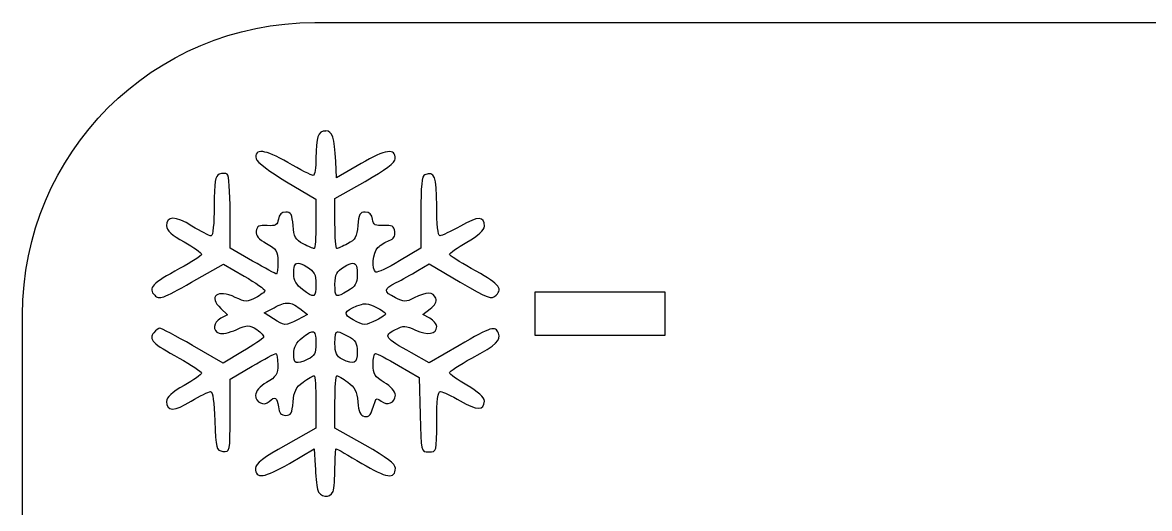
# Model space of a CAD drawing. Extents: x 237 to 378, y 328 to 470.
# Drawn here: x 236.7 to 301.1, y 441.8 to 469.5 of the extents above; entities that cross this region are included whole.
import ezdxf

# ---------------------------------------------------------------- set-up
doc = ezdxf.new("R2010")
doc.units = 0
doc.layers.add('Layer_1', color=7, linetype='CONTINUOUS')

msp = doc.modelspace()

# ---------------------------------------------------------------- linework, layer by layer
at = {"layer": 'Layer_1', "color": 7}
for points in [[(253.443566, 469.549531), (361.783587, 469.549531)], [(254.061034, 463.355101), (254.062497, 463.352169)], [(256.082517, 461.493286), (254.682124, 460.677369), (254.633787, 461.607541)], [(251.824212, 460.451784), (253.501459, 459.455686), (253.501459, 458.046504)], [(254.591307, 458.072874), (254.591307, 459.506956), (256.311034, 460.478146)], [(249.887689, 455.925414), (248.601559, 456.668086), (248.601559, 458.729124)], [(259.491207, 458.717409), (259.491207, 456.659304), (258.278314, 455.932734)], [(246.399897, 454.718379), (248.217769, 455.755494), (249.404292, 455.062621)], [(259.318354, 455.376099), (259.964352, 455.762814), (261.738282, 454.724244)], [(248.074212, 453.212521), (248.455077, 452.858034), (248.074212, 452.654416)], [(251.072749, 452.626584), (250.549804, 452.972289), (251.109372, 453.260859)], [(252.580077, 453.205201), (253.019532, 452.866816), (252.452637, 452.573851)], [(260.005369, 452.660274), (259.612789, 452.869749), (260.034664, 453.187621)], [(236.747435, 344.513367), (236.747435, 452.853383)], [(249.316407, 450.760374), (248.207517, 450.101191), (246.458494, 451.100221)], [(261.678222, 451.107541), (259.962889, 450.117309), (258.955077, 450.681271)], [(248.600097, 447.088014), (248.600097, 449.179809), (249.856932, 449.913691)], [(258.221187, 449.962036), (259.400389, 449.277954), (259.451659, 447.149536)], [(253.501459, 447.879024), (253.501459, 446.381956), (251.777337, 445.412229)], [(256.315429, 445.403439), (254.591307, 446.376099), (254.591307, 447.876099)], [(251.989744, 444.364869), (253.410642, 445.189576), (253.457517, 444.243286)]]:
    msp.add_lwpolyline(points, dxfattribs=at)
for points in [[(253.443566, 469.549531)], [(254.061034, 463.355101)], [(252.480462, 455.797974)], [(255.616699, 455.799436)], [(266.008294, 454.148559), (266.008294, 451.686159), (273.442377, 451.686159), (273.442377, 454.148559), (266.008294, 454.148559)], [(251.907709, 453.527461)], [(256.315429, 453.483519)], [(253.309564, 451.885374)], [(254.742184, 451.880979)]]:
    msp.add_lwpolyline(points, close=True, dxfattribs=at)
for points in [[(236.747435, 452.853383), (236.747435, 462.103058), (244.19391, 469.549531), (253.443566, 469.549531)], [(254.062497, 463.352169), (253.625359, 463.352169), (253.501459, 463.009831), (253.501459, 461.795041)], [(254.633787, 461.607541), (254.564337, 462.994164), (254.444794, 463.355101), (254.061034, 463.355101)], [(251.897457, 461.557734), (250.597954, 462.310194), (249.969642, 462.381811), (250.086912, 461.764284)], [(258.035157, 461.773066), (258.042499, 462.390399), (257.485999, 462.310539), (256.082517, 461.493286)], [(250.086912, 461.764284), (250.120647, 461.587681), (250.895989, 461.002636), (251.824212, 460.451784)], [(253.344724, 460.810666), (253.257417, 460.810666), (252.607234, 461.147019), (251.897457, 461.557734)], [(253.501459, 461.795041), (253.501459, 461.254134), (253.430044, 460.810666), (253.344724, 460.810666)], [(256.311034, 460.478146), (257.467669, 461.131164), (258.032577, 461.555596), (258.035157, 461.773066)], [(247.981932, 460.882441), (247.746402, 460.791166), (247.693354, 460.458489), (247.693354, 459.067501)], [(248.436034, 460.891231), (248.344759, 460.946791), (248.140677, 460.942539), (247.981932, 460.882441)], [(248.601559, 458.729124), (248.601559, 459.862726), (248.527309, 460.835139), (248.436034, 460.891231)], [(259.718262, 460.859004), (259.555549, 460.799476), (259.491207, 460.198284), (259.491207, 458.717409)], [(260.397949, 459.074829), (260.397949, 460.785646), (260.289732, 461.069476), (259.718262, 460.859004)], [(247.693354, 459.067501), (247.693354, 458.069229), (247.619809, 457.362429), (247.514644, 457.362429)], [(260.582517, 457.365354), (260.471397, 457.365354), (260.397949, 458.039416), (260.397949, 459.074829)], [(246.421872, 457.924929), (245.461279, 458.516011), (244.971679, 458.517811), (244.971679, 457.930786)], [(251.356932, 458.316039), (251.309307, 457.979904), (251.197819, 457.916244), (250.721187, 457.952754)], [(251.777337, 458.723266), (251.539452, 458.723266), (251.395024, 458.582521), (251.356932, 458.316039)], [(252.196287, 457.951291), (252.150649, 458.583871), (252.074982, 458.723266), (251.777337, 458.723266)], [(256.315429, 458.726191), (256.017979, 458.726191), (255.940857, 458.587426), (255.895017, 457.954224)], [(256.735834, 458.318971), (256.698139, 458.585994), (256.553742, 458.726191), (256.315429, 458.726191)], [(257.371579, 457.955686), (256.895157, 457.919971), (256.783654, 457.984194), (256.735834, 458.318971)], [(263.121087, 457.913206), (263.121087, 458.498559), (262.779222, 458.500449), (261.757324, 457.923459)], [(244.971679, 457.930786), (244.971679, 457.694371), (245.296962, 457.394671), (245.969232, 457.015254)], [(247.514644, 457.362429), (247.415434, 457.362429), (246.924687, 457.615524), (246.421872, 457.924929)], [(250.092769, 457.634889), (250.055067, 457.377504), (250.226644, 457.169319), (250.681639, 456.924436)], [(250.721187, 457.952754), (250.263814, 457.988476), (250.134042, 457.922206), (250.092769, 457.634889)], [(252.777829, 456.908326), (252.342282, 457.133679), (252.242524, 457.310574), (252.196287, 457.951291)], [(253.501459, 458.046504), (253.501459, 457.271259), (253.456894, 456.635866), (253.403314, 456.635859)], [(254.689452, 456.638791), (254.633892, 456.638791), (254.591307, 457.284331), (254.591307, 458.072874)], [(255.895017, 457.954224), (255.849379, 457.313709), (255.750687, 457.136469), (255.314937, 456.911251)], [(258.004392, 457.607056), (257.958754, 457.927314), (257.842054, 457.991799), (257.371579, 457.955686)], [(257.687982, 457.097289), (257.940777, 457.176661), (258.042289, 457.340544), (258.004392, 457.607056)], [(261.757324, 457.923459), (261.212832, 457.616101), (260.683714, 457.365354), (260.582517, 457.365354)], [(262.123534, 457.002076), (262.773387, 457.373949), (263.121094, 457.692556), (263.121087, 457.913206)], [(245.969232, 457.015254), (246.518284, 456.705316), (246.968262, 456.388651), (246.968262, 456.310666)], [(257.041992, 456.704709), (257.192794, 456.855511), (257.483209, 457.032204), (257.687982, 457.097289)], [(261.125974, 456.309204), (261.125299, 456.376666), (261.574482, 456.687969), (262.123534, 457.002076)], [(246.968262, 456.310666), (246.968262, 456.233281), (246.406099, 455.866006), (245.718747, 455.494749)], [(250.681639, 456.924436), (251.245369, 456.620844), (251.324704, 456.493809), (251.324704, 455.881471)], [(253.403314, 456.635859), (253.347762, 456.635859), (253.066542, 456.759789), (252.777829, 456.908326)], [(255.314937, 456.911251), (255.026224, 456.762436), (254.744412, 456.638791), (254.689452, 456.638791)], [(256.917477, 455.298459), (256.667262, 455.453229), (256.752289, 456.414984), (257.041992, 456.704709)], [(262.372557, 455.507934), (261.687979, 455.880774), (261.126769, 456.241741), (261.125974, 456.309204)], [(251.248534, 455.184204), (251.206864, 455.184204), (250.595284, 455.517451), (249.887689, 455.925414)], [(251.324704, 455.881471), (251.324704, 455.497914), (251.290204, 455.184204), (251.248534, 455.184204)], [(252.231439, 455.169556), (252.231439, 455.603116), (252.289999, 455.798566), (252.480462, 455.797974)], [(252.480462, 455.797974), (252.595549, 455.797719), (252.757887, 455.727024), (252.982909, 455.594356)], [(255.109857, 455.594356), (255.339439, 455.729289), (255.502602, 455.802556), (255.616699, 455.799436)], [(255.616699, 455.799436), (255.807184, 455.793766), (255.861327, 455.578764), (255.861327, 455.102169)], [(258.278314, 455.932734), (257.611204, 455.533329), (256.999227, 455.248059), (256.917477, 455.298459)], [(245.718747, 455.494749), (244.159894, 454.652806), (243.894612, 454.368684), (244.293454, 453.969849)], [(249.404292, 455.062621), (250.056919, 454.680849), (250.591759, 454.308676), (250.593747, 454.236451)], [(252.729492, 454.297974), (252.396327, 454.546569), (252.231439, 454.836399), (252.231439, 455.169556)], [(252.982909, 455.594356), (253.408534, 455.342926), (253.501459, 455.164329), (253.501459, 454.601191)], [(254.591307, 454.601191), (254.591307, 455.164554), (254.684037, 455.342956), (255.109857, 455.594356)], [(255.861327, 455.102169), (255.861327, 454.669974), (255.736197, 454.462441), (255.333979, 454.224729)], [(258.084957, 454.692016), (258.409392, 454.856709), (258.963762, 455.163781), (259.318354, 455.376099)], [(263.800782, 453.974244), (264.198402, 454.371886), (263.929819, 454.660434), (262.372557, 455.507934)], [(244.293454, 453.969849), (244.558549, 453.704806), (244.736322, 453.768099), (246.399897, 454.718379)], [(253.501459, 454.601191), (253.501459, 453.815604), (253.419627, 453.783429), (252.729492, 454.297974)], [(255.333979, 454.224729), (254.617857, 453.801684), (254.591307, 453.816421), (254.591307, 454.601191)], [(258.038082, 453.826291), (257.346559, 454.183854), (257.355139, 454.323736), (258.084957, 454.692016)], [(261.738282, 454.724244), (263.359212, 453.775171), (263.537367, 453.710731), (263.800782, 453.974244)], [(248.897457, 453.849729), (247.873969, 454.337859), (247.323582, 453.911799), (248.074212, 453.212521)], [(250.060542, 453.827754), (249.574797, 453.576609), (249.464172, 453.577884), (248.897457, 453.849729)], [(250.593747, 454.236451), (250.595674, 454.165014), (250.355809, 453.980656), (250.060542, 453.827754)], [(259.119139, 453.820434), (258.638149, 453.571831), (258.527209, 453.572589), (258.038082, 453.826291)], [(260.342284, 453.801391), (260.201397, 454.170856), (259.809274, 454.176009), (259.119139, 453.820434)], [(260.034664, 453.187621), (260.303532, 453.390294), (260.414704, 453.612684), (260.342284, 453.801391)], [(251.109372, 453.260859), (251.465157, 453.445396), (251.696584, 453.535681), (251.907709, 453.527461)], [(251.907709, 453.527461), (252.118834, 453.518964), (252.309417, 453.412749), (252.580077, 453.205201)], [(255.629877, 452.567994), (255.050269, 452.882296), (255.094849, 453.050454), (255.839352, 453.359004)], [(255.839352, 453.359004), (256.030857, 453.438871), (256.174947, 453.480939), (256.315429, 453.483519)], [(256.315429, 453.483519), (256.335492, 453.483886), (256.355442, 453.483294), (256.375482, 453.482056)], [(256.375482, 453.482056), (256.536207, 453.470716), (256.699564, 453.408271), (256.932124, 453.287229)], [(256.932124, 453.287229), (257.241867, 453.126504), (257.494624, 452.960004), (257.494624, 452.915161)], [(248.074212, 452.654416), (247.627182, 452.415174), (247.573384, 451.953121), (247.974604, 451.798951)], [(252.452637, 452.573851), (251.743452, 452.207161), (251.708907, 452.207709), (251.072749, 452.626584)], [(256.959957, 452.556271), (256.312684, 452.221531), (256.267032, 452.222109), (255.629877, 452.567994)], [(257.494624, 452.915161), (257.494624, 452.869524), (257.254429, 452.708551), (256.959957, 452.556271)], [(260.397949, 452.178346), (260.397949, 452.327161), (260.221654, 452.544796), (260.005369, 452.660274)], [(244.245117, 451.828246), (243.931002, 451.449654), (244.163217, 451.217266), (245.690914, 450.379516)], [(244.590814, 452.099244), (244.525339, 452.099244), (244.369332, 451.977346), (244.245117, 451.828246)], [(246.458494, 451.100221), (245.496312, 451.649859), (244.656499, 452.099244), (244.590814, 452.099244)], [(247.974604, 451.798951), (248.129374, 451.739424), (248.570757, 451.832529), (248.953122, 452.004024)], [(248.953122, 452.004024), (249.609124, 452.300079), (249.673737, 452.300371), (250.120602, 452.006956)], [(250.120602, 452.006956), (250.380934, 451.836309), (250.555812, 451.634709), (250.508787, 451.558711)], [(252.708979, 451.541139), (253.001667, 451.771306), (253.190314, 451.890136), (253.309564, 451.885374)], [(253.309564, 451.885374), (253.462354, 451.879704), (253.501459, 451.668661), (253.501459, 451.220334)], [(254.591307, 451.217409), (254.591307, 451.682304), (254.593752, 451.875729), (254.742184, 451.880979)], [(254.742184, 451.880979), (254.752077, 451.881331), (254.761707, 451.880814), (254.772949, 451.879516)], [(254.772949, 451.879516), (254.880094, 451.868176), (255.052347, 451.779594), (255.325189, 451.639284)], [(258.955077, 450.681271), (257.424994, 451.536909), (257.344047, 451.648434), (258.008787, 451.992309)], [(258.008787, 451.992309), (258.522514, 452.257914), (258.620262, 452.257059), (259.195309, 451.983519)], [(259.195309, 451.983519), (259.873534, 451.660089), (260.397949, 451.745206), (260.397949, 452.178346)], [(263.922357, 451.803346), (263.751717, 452.247024), (263.543089, 452.183004), (261.678222, 451.107541)], [(262.400389, 450.378054), (263.852089, 451.173744), (264.081897, 451.387644), (263.922357, 451.803346)], [(250.508787, 451.558711), (250.461162, 451.483314), (249.925557, 451.123291), (249.316407, 450.760374)], [(252.231439, 450.632934), (252.231439, 450.990691), (252.387522, 451.287721), (252.708979, 451.541139)], [(253.501459, 451.220334), (253.501459, 450.649666), (253.419034, 450.484764), (253.040037, 450.312129)], [(254.998534, 450.322389), (254.679852, 450.475171), (254.591307, 450.672526), (254.591307, 451.217409)], [(255.325189, 451.639284), (255.762327, 451.413361), (255.861327, 451.245789), (255.861327, 450.731079)], [(249.856932, 449.913691), (250.548252, 450.317491), (251.161692, 450.647581), (251.219232, 450.647581)], [(251.219232, 450.647581), (251.276779, 450.647581), (251.324704, 450.358779), (251.324704, 450.005979)], [(253.040037, 450.312129), (252.353472, 449.999416), (252.231439, 450.047889), (252.231439, 450.632934)], [(255.861327, 450.731079), (255.861327, 450.060796), (255.699979, 449.984469), (254.998534, 450.322389)], [(256.768062, 450.005979), (256.768062, 450.358779), (256.828894, 450.647581), (256.904292, 450.647581)], [(256.904292, 450.647581), (256.979697, 450.647581), (257.572729, 450.338844), (258.221187, 449.962036)], [(245.690914, 450.379516), (246.392952, 449.994766), (246.966792, 449.612056), (246.966792, 449.529909)], [(251.324704, 450.005979), (251.324704, 449.465274), (251.225112, 449.305269), (250.688959, 448.989376)], [(257.403807, 448.990846), (256.868247, 449.306739), (256.768062, 449.465469), (256.768062, 450.005979)], [(261.124512, 449.540161), (261.124512, 449.615559), (261.698344, 449.993304), (262.400389, 450.378054)], [(246.966792, 449.529909), (246.966792, 449.448549), (246.518284, 449.127931), (245.969232, 448.817994)], [(252.769039, 449.008419), (253.053387, 449.210814), (253.334997, 449.377561), (253.394532, 449.377561)], [(253.394532, 449.377561), (253.454037, 449.377561), (253.503447, 448.702689), (253.501459, 447.879024)], [(254.591307, 447.876099), (254.591307, 448.701376), (254.640694, 449.377561), (254.698242, 449.377561)], [(254.698242, 449.377561), (254.757769, 449.377561), (255.039379, 449.211804), (255.323727, 449.008419)], [(262.123534, 448.831179), (261.574482, 449.145286), (261.124512, 449.464561), (261.124512, 449.540161)], [(245.969232, 448.817994), (245.296962, 448.438599), (244.970209, 448.138989), (244.970209, 447.902461)], [(250.688959, 448.989376), (250.311349, 448.766574), (250.053222, 448.472626), (250.053222, 448.264284)], [(252.196287, 447.874629), (252.239937, 448.475064), (252.363252, 448.719909), (252.769039, 449.008419)], [(255.323727, 449.008419), (255.728517, 448.720306), (255.853024, 448.474771), (255.896479, 447.876099)], [(258.038082, 448.264284), (258.038082, 448.472911), (257.781417, 448.768209), (257.403807, 448.990846)], [(263.121087, 447.930294), (263.121087, 448.140346), (262.758507, 448.467856), (262.123534, 448.831179)], [(246.376459, 447.914184), (246.873327, 448.219959), (247.369557, 448.469356), (247.479492, 448.469356)], [(247.479492, 448.469356), (247.606482, 448.469356), (247.698109, 447.860784), (247.731439, 446.790646)], [(250.053222, 448.264284), (250.053222, 447.842431), (250.540999, 447.613876), (250.828122, 447.900999)], [(250.828122, 447.900999), (251.152159, 448.225029), (251.295019, 448.144666), (251.356932, 447.606564)], [(256.877929, 447.899536), (256.937457, 448.095976), (257.008062, 448.102501), (257.222164, 447.925899)], [(257.222164, 447.925899), (257.575962, 447.632229), (258.038082, 447.823779), (258.038082, 448.264284)], [(260.399412, 446.745234), (260.399412, 448.005466), (260.459712, 448.468411), (260.624997, 448.466431)], [(260.624997, 448.466431), (260.750007, 448.464729), (261.254022, 448.227654), (261.744139, 447.939084)], [(261.744139, 447.939084), (262.683492, 447.386071), (263.121094, 447.383604), (263.121087, 447.930294)], [(244.970209, 447.902461), (244.970209, 447.322839), (245.421627, 447.326986), (246.376459, 447.914184)], [(251.356932, 447.606564), (251.398602, 447.247614), (251.515632, 447.108519), (251.777337, 447.108519)], [(251.777337, 447.108519), (252.074187, 447.108519), (252.150844, 447.247014), (252.196287, 447.874629)], [(255.896479, 447.876099), (255.936169, 447.318721), (256.037254, 447.095439), (256.270017, 447.051391)], [(256.270017, 447.051391), (256.563297, 446.995831), (256.631082, 447.090159), (256.877929, 447.899536)], [(247.731439, 446.790646), (247.781052, 445.205994), (247.807722, 445.108111), (248.192869, 445.053346)], [(248.192869, 445.053346), (248.596077, 444.995799), (248.600097, 445.022401), (248.600097, 447.088014)], [(259.451659, 447.149536), (259.503244, 445.021426), (259.503514, 445.021119), (259.951167, 445.021119)], [(259.951167, 445.021119), (260.396044, 445.021119), (260.399412, 445.032256), (260.399412, 446.745234)], [(251.777337, 445.412229), (250.526667, 444.708586), (250.053222, 444.345916), (250.053222, 444.090939)], [(258.039544, 444.085081), (258.039544, 444.331981), (257.548857, 444.707566), (256.315429, 445.403439)], [(254.591307, 444.127561), (254.591307, 444.718471), (254.620984, 445.202754), (254.658687, 445.202754)], [(254.658687, 445.202754), (254.696389, 445.202754), (255.351192, 444.826951), (256.114744, 444.367794)], [(250.053222, 444.090939), (250.053222, 443.458164), (250.547172, 443.527741), (251.989744, 444.364869)], [(253.457517, 444.243286), (253.483309, 443.722816), (253.547067, 443.113119), (253.596679, 442.888306)], [(254.479977, 442.766724), (254.541492, 442.925461), (254.591307, 443.536651), (254.591307, 444.127561)], [(256.114744, 444.367794), (257.514259, 443.526669), (258.039544, 443.449951), (258.039544, 444.085081)], [(253.596679, 442.888306), (253.703824, 442.414269), (254.312502, 442.330186), (254.479977, 442.766724)]]:
    msp.add_open_spline(points, degree=3, dxfattribs=at)

doc.saveas('drawing.dxf')
